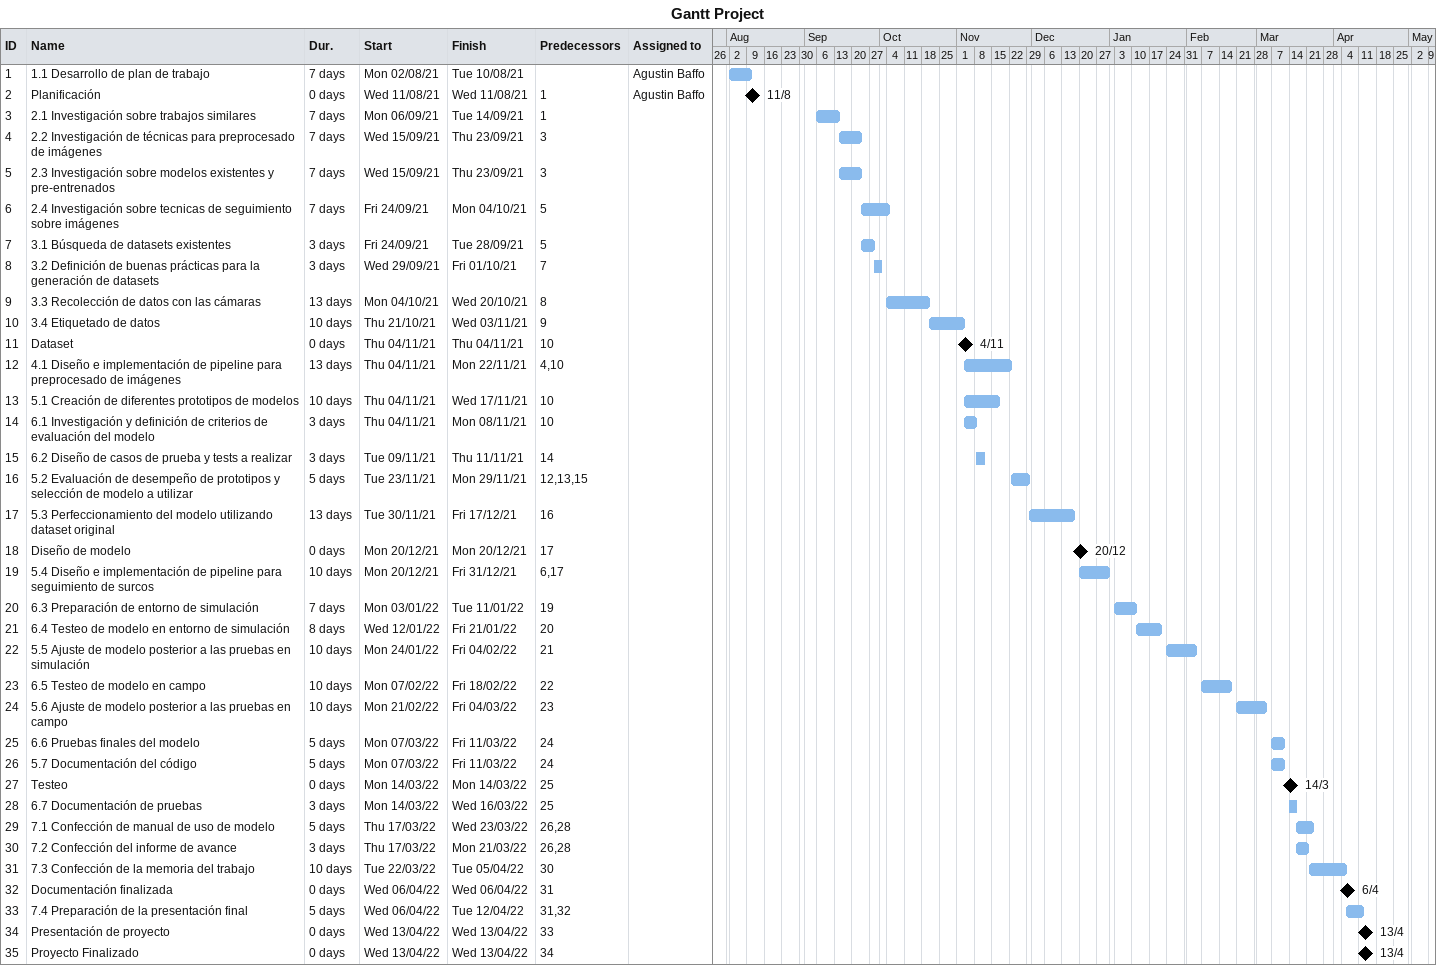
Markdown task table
Gantt Project

| ID | Task | Duration | Start | Finish | Predecessors | Resources |
|---|---|---|---|---|---|---|
| 1 | 1.1 Desarrollo de plan de trabajo | 7d | 2021-08-02 | 2021-08-10 |  | Agustin Baffo |
| 2 | Planificación | 0d | 2021-08-11 | 2021-08-11 | 1 | Agustin Baffo |
| 3 | 2.1 Investigación sobre trabajos similares | 7d | 2021-09-06 | 2021-09-14 | 1 |  |
| 4 | 2.2 Investigación de técnicas para preprocesado de imágenes | 7d | 2021-09-15 | 2021-09-23 | 3 |  |
| 5 | 2.3 Investigación sobre modelos existentes y pre-entrenados | 7d | 2021-09-15 | 2021-09-23 | 3 |  |
| 6 | 2.4 Investigación sobre tecnicas de seguimiento sobre imágenes | 7d | 2021-09-24 | 2021-10-04 | 5 |  |
| 7 | 3.1 Búsqueda de datasets existentes | 3d | 2021-09-24 | 2021-09-28 | 5 |  |
| 8 | 3.2 Definición de buenas prácticas para la generación de datasets | 3d | 2021-09-29 | 2021-10-01 | 7 |  |
| 9 | 3.3 Recolección de datos con las cámaras | 13d | 2021-10-04 | 2021-10-20 | 8 |  |
| 10 | 3.4 Etiquetado de datos | 10d | 2021-10-21 | 2021-11-03 | 9 |  |
| 11 | Dataset | 0d | 2021-11-04 | 2021-11-04 | 10 |  |
| 12 | 4.1 Diseño e implementación de pipeline para preprocesado de imágenes | 13d | 2021-11-04 | 2021-11-22 | 4, 10 |  |
| 13 | 5.1 Creación de diferentes prototipos de modelos | 10d | 2021-11-04 | 2021-11-17 | 10 |  |
| 14 | 6.1 Investigación y definición de criterios de evaluación del modelo | 3d | 2021-11-04 | 2021-11-08 | 10 |  |
| 15 | 6.2 Diseño de casos de prueba y tests a realizar | 3d | 2021-11-09 | 2021-11-11 | 14 |  |
| 16 | 5.2 Evaluación de desempeño de prototipos y selección de modelo a utilizar | 5d | 2021-11-23 | 2021-11-29 | 12, 13, 15 |  |
| 17 | 5.3 Perfeccionamiento del modelo utilizando dataset original | 13d | 2021-11-30 | 2021-12-17 | 16 |  |
| 18 | Diseño de modelo | 0d | 2021-12-20 | 2021-12-20 | 17 |  |
| 19 | 5.4 Diseño e implementación de pipeline para seguimiento de surcos | 10d | 2021-12-20 | 2021-12-31 | 6, 17 |  |
| 20 | 6.3 Preparación de entorno de simulación | 7d | 2022-01-03 | 2022-01-11 | 19 |  |
| 21 | 6.4 Testeo de modelo en entorno de simulación | 8d | 2022-01-12 | 2022-01-21 | 20 |  |
| 22 | 5.5 Ajuste de modelo posterior a las pruebas en simulación | 10d | 2022-01-24 | 2022-02-04 | 21 |  |
| 23 | 6.5 Testeo de modelo en campo | 10d | 2022-02-07 | 2022-02-18 | 22 |  |
| 24 | 5.6 Ajuste de modelo posterior a las pruebas en campo | 10d | 2022-02-21 | 2022-03-04 | 23 |  |
| 25 | 6.6 Pruebas finales del modelo | 5d | 2022-03-07 | 2022-03-11 | 24 |  |
| 26 | 5.7 Documentación del código | 5d | 2022-03-07 | 2022-03-11 | 24 |  |
| 27 | Testeo | 0d | 2022-03-14 | 2022-03-14 | 25 |  |
| 28 | 6.7 Documentación de pruebas | 3d | 2022-03-14 | 2022-03-16 | 25 |  |
| 29 | 7.1 Confección de manual de uso de modelo | 5d | 2022-03-17 | 2022-03-23 | 26, 28 |  |
| 30 | 7.2 Confección del informe de avance | 3d | 2022-03-17 | 2022-03-21 | 26, 28 |  |
| 31 | 7.3 Confección de la memoria del trabajo | 10d | 2022-03-22 | 2022-04-05 | 30 |  |
| 32 | Documentación finalizada | 0d | 2022-04-06 | 2022-04-06 | 31 |  |
| 33 | 7.4 Preparación de la presentación final | 5d | 2022-04-06 | 2022-04-12 | 31, 32 |  |
| 34 | Presentación de proyecto | 0d | 2022-04-13 | 2022-04-13 | 33 |  |
| 35 | Proyecto Finalizado | 0d | 2022-04-13 | 2022-04-13 | 34 |  |
